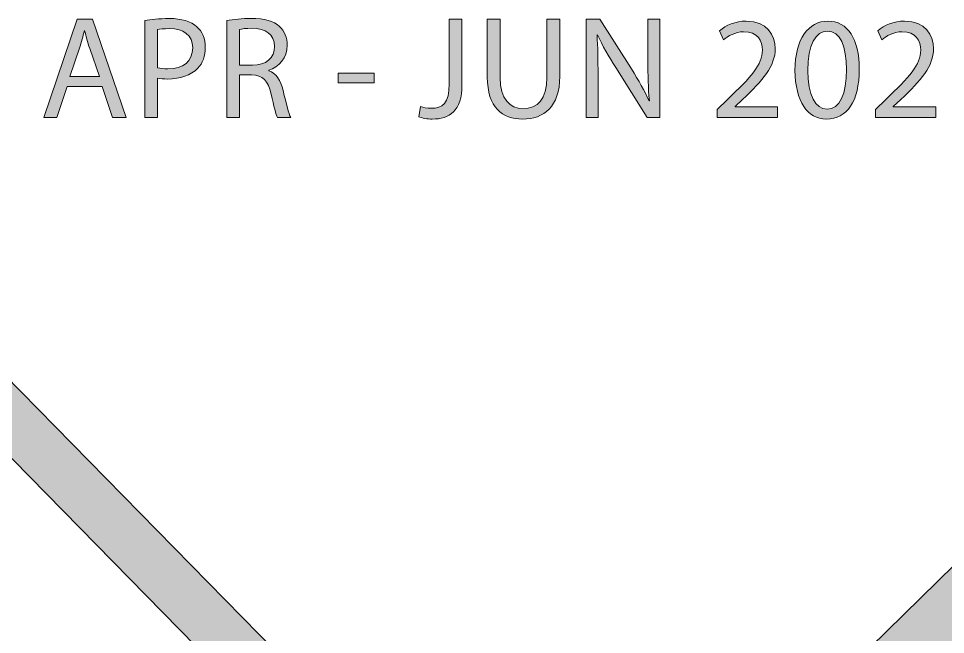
# Model space of a CAD drawing. Header units: inches. Extents: x 0.1 to 22.4, y -34.4 to -0.1.
# Drawn here: x 17.26 to 19.063, y -27.871 to -26.672 of the extents above; entities that cross this region are included whole.
import ezdxf

# ---------------------------------------------------------------- set-up
doc = ezdxf.new("R2010")
doc.units = ezdxf.units.IN
doc.header["$MEASUREMENT"] = 0
doc.layers.add('Layer 1', color=7, linetype='Continuous')

# ---------------------------------------------------------------- blocks, each defined once
blk = doc.blocks.new('block 13')
at = {"layer": 'Layer 1', "true_color": 0xffffff}
h = blk.add_hatch(color=7, dxfattribs=at)
h.dxf.hatch_style = 2
edge = h.paths.add_edge_path()
edge.add_spline(control_points=[(19.7946, -27.1587), (19.7946, -27.1722), (19.7894, -27.1857), (19.779, -27.1959), (19.779, -27.1959), (18.359, -28.5883), (18.359, -28.5883), (18.3384, -28.6084), (18.3055, -28.6081), (18.2853, -28.5876), (18.2853, -28.5876), (16.8929, -27.1675), (16.8929, -27.1675), (16.8728, -27.147), (16.873, -27.114), (16.8936, -27.0939), (16.9141, -27.0737), (16.9471, -27.0741), (16.9672, -27.0946), (16.9672, -27.0946), (18.3233, -28.4775), (18.3233, -28.4775), (18.3233, -28.4775), (19.7061, -27.1215), (19.7061, -27.1215), (19.7267, -27.1014), (19.7596, -27.1017), (19.7798, -27.1222), (19.7897, -27.1324), (19.7946, -27.1455), (19.7946, -27.1587)], knot_values=[0, 0, 0, 0, 1, 1, 1, 2, 2, 2, 3, 3, 3, 4, 4, 4, 5, 5, 5, 6, 6, 6, 7, 7, 7, 8, 8, 8, 9, 9, 9, 10, 10, 10, 10], degree=3, periodic=1)
at = {"layer": 'Layer 1', "lineweight": 0}
blk.add_open_spline([(19.7946, -27.1587), (19.7946, -27.1722), (19.7894, -27.1857), (19.779, -27.1959), (19.779, -27.1959), (18.359, -28.5883), (18.359, -28.5883), (18.3384, -28.6084), (18.3055, -28.6081), (18.2853, -28.5876), (18.2853, -28.5876), (16.8929, -27.1675), (16.8929, -27.1675), (16.8728, -27.147), (16.873, -27.114), (16.8936, -27.0939), (16.9141, -27.0737), (16.9471, -27.0741), (16.9672, -27.0946), (16.9672, -27.0946), (18.3233, -28.4775), (18.3233, -28.4775), (18.3233, -28.4775), (19.7061, -27.1215), (19.7061, -27.1215), (19.7267, -27.1014), (19.7596, -27.1017), (19.7798, -27.1222), (19.7897, -27.1324), (19.7946, -27.1455), (19.7946, -27.1587)], degree=3, knots=[0, 0, 0, 0, 1, 1, 1, 2, 2, 2, 3, 3, 3, 4, 4, 4, 5, 5, 5, 6, 6, 6, 7, 7, 7, 8, 8, 8, 9, 9, 9, 10, 10, 10, 10], dxfattribs=at)
blk = doc.blocks.new('block 23')
at = {"layer": 'Layer 1', "true_color": 0xef4c22}
h = blk.add_hatch(color=20, dxfattribs=at)
h.dxf.hatch_style = 2
h.paths.add_polyline_path([(17.3547, -26.8043), (17.3348, -26.8644), (17.3093, -26.8644), (17.3743, -26.6733), (17.404, -26.6733), (17.4693, -26.8644), (17.4429, -26.8644), (17.4225, -26.8043)])
edge = h.paths.add_edge_path()
edge.add_spline(control_points=[(17.4174, -26.785), (17.4174, -26.785), (17.3986, -26.73), (17.3986, -26.73), (17.3944, -26.7176), (17.3915, -26.7062), (17.3887, -26.6952), (17.3887, -26.6952), (17.3882, -26.6952), (17.3882, -26.6952), (17.3853, -26.7065), (17.3822, -26.7181), (17.3785, -26.7298), (17.3785, -26.7298), (17.3598, -26.785), (17.3598, -26.785), (17.3598, -26.785), (17.4174, -26.785), (17.4174, -26.785)], knot_values=[0, 0, 0, 0, 1, 1, 1, 2, 2, 2, 3, 3, 3, 4, 4, 4, 5, 5, 5, 6, 6, 6, 6], degree=3, periodic=1)
h = blk.add_hatch(color=20, dxfattribs=at)
h.dxf.hatch_style = 2
edge = h.paths.add_edge_path()
edge.add_spline(control_points=[(17.5058, -26.6756), (17.5177, -26.6736), (17.5333, -26.6719), (17.5531, -26.6719), (17.5775, -26.6719), (17.5954, -26.6776), (17.6067, -26.6878), (17.6172, -26.6969), (17.6234, -26.7108), (17.6234, -26.7278), (17.6234, -26.7451), (17.6183, -26.7587), (17.6087, -26.7686), (17.5956, -26.7825), (17.5744, -26.7896), (17.5503, -26.7896), (17.5429, -26.7896), (17.5361, -26.7893), (17.5304, -26.7879), (17.5304, -26.7879), (17.5304, -26.8644), (17.5304, -26.8644), (17.5304, -26.8644), (17.5058, -26.8644), (17.5058, -26.8644), (17.5058, -26.8644), (17.5058, -26.6756), (17.5058, -26.6756)], knot_values=[0, 0, 0, 0, 1, 1, 1, 2, 2, 2, 3, 3, 3, 4, 4, 4, 5, 5, 5, 6, 6, 6, 7, 7, 7, 8, 8, 8, 9, 9, 9, 9], degree=3, periodic=1)
edge = h.paths.add_edge_path()
edge.add_spline(control_points=[(17.5304, -26.7678), (17.5358, -26.7692), (17.5426, -26.7697), (17.5508, -26.7697), (17.5806, -26.7697), (17.5988, -26.7553), (17.5988, -26.7289), (17.5988, -26.7037), (17.5809, -26.6915), (17.5537, -26.6915), (17.5429, -26.6915), (17.5347, -26.6923), (17.5304, -26.6935), (17.5304, -26.6935), (17.5304, -26.7678), (17.5304, -26.7678)], knot_values=[0, 0, 0, 0, 1, 1, 1, 2, 2, 2, 3, 3, 3, 4, 4, 4, 5, 5, 5, 5], degree=3, periodic=1)
h = blk.add_hatch(color=20, dxfattribs=at)
h.dxf.hatch_style = 2
edge = h.paths.add_edge_path()
edge.add_spline(control_points=[(17.6651, -26.6759), (17.6776, -26.6733), (17.6954, -26.6719), (17.7124, -26.6719), (17.7388, -26.6719), (17.7558, -26.6767), (17.7677, -26.6875), (17.7774, -26.696), (17.7828, -26.7091), (17.7828, -26.7238), (17.7828, -26.749), (17.7669, -26.7658), (17.7467, -26.7726), (17.7467, -26.7726), (17.7467, -26.7734), (17.7467, -26.7734), (17.7615, -26.7785), (17.7703, -26.7921), (17.7748, -26.812), (17.7811, -26.8387), (17.7856, -26.8571), (17.7896, -26.8644), (17.7896, -26.8644), (17.764, -26.8644), (17.764, -26.8644), (17.7609, -26.8591), (17.7567, -26.8426), (17.7513, -26.8188), (17.7456, -26.7924), (17.7354, -26.7825), (17.713, -26.7816), (17.713, -26.7816), (17.6898, -26.7816), (17.6898, -26.7816), (17.6898, -26.7816), (17.6898, -26.8644), (17.6898, -26.8644), (17.6898, -26.8644), (17.6651, -26.8644), (17.6651, -26.8644), (17.6651, -26.8644), (17.6651, -26.6759), (17.6651, -26.6759)], knot_values=[0, 0, 0, 0, 1, 1, 1, 2, 2, 2, 3, 3, 3, 4, 4, 4, 5, 5, 5, 6, 6, 6, 7, 7, 7, 8, 8, 8, 9, 9, 9, 10, 10, 10, 11, 11, 11, 12, 12, 12, 13, 13, 13, 14, 14, 14, 14], degree=3, periodic=1)
edge = h.paths.add_edge_path()
edge.add_spline(control_points=[(17.6898, -26.7629), (17.6898, -26.7629), (17.715, -26.7629), (17.715, -26.7629), (17.7414, -26.7629), (17.7581, -26.7485), (17.7581, -26.7266), (17.7581, -26.702), (17.7402, -26.6912), (17.7141, -26.6909), (17.7022, -26.6909), (17.6937, -26.692), (17.6898, -26.6932), (17.6898, -26.6932), (17.6898, -26.7629), (17.6898, -26.7629)], knot_values=[0, 0, 0, 0, 1, 1, 1, 2, 2, 2, 3, 3, 3, 4, 4, 4, 5, 5, 5, 5], degree=3, periodic=1)
h = blk.add_hatch(color=20, dxfattribs=at)
h.dxf.hatch_style = 2
edge = h.paths.add_edge_path()
edge.add_spline(control_points=[(18.0979, -26.6733), (18.0979, -26.6733), (18.1226, -26.6733), (18.1226, -26.6733), (18.1226, -26.6733), (18.1226, -26.8012), (18.1226, -26.8012), (18.1226, -26.852), (18.0976, -26.8676), (18.0648, -26.8676), (18.0557, -26.8676), (18.0446, -26.8656), (18.0384, -26.863), (18.0384, -26.863), (18.0421, -26.8429), (18.0421, -26.8429), (18.0472, -26.8449), (18.0545, -26.8466), (18.0628, -26.8466), (18.0849, -26.8466), (18.0979, -26.8367), (18.0979, -26.7992), (18.0979, -26.7992), (18.0979, -26.6733), (18.0979, -26.6733)], knot_values=[0, 0, 0, 0, 1, 1, 1, 2, 2, 2, 3, 3, 3, 4, 4, 4, 5, 5, 5, 6, 6, 6, 7, 7, 7, 8, 8, 8, 8], degree=3, periodic=1)
h = blk.add_hatch(color=20, dxfattribs=at)
h.dxf.hatch_style = 2
edge = h.paths.add_edge_path()
edge.add_spline(control_points=[(18.1969, -26.6733), (18.1969, -26.6733), (18.1969, -26.7865), (18.1969, -26.7865), (18.1969, -26.8293), (18.2158, -26.8474), (18.2414, -26.8474), (18.2697, -26.8474), (18.2879, -26.8287), (18.2879, -26.7865), (18.2879, -26.7865), (18.2879, -26.6733), (18.2879, -26.6733), (18.2879, -26.6733), (18.3128, -26.6733), (18.3128, -26.6733), (18.3128, -26.6733), (18.3128, -26.7848), (18.3128, -26.7848), (18.3128, -26.8435), (18.2819, -26.8676), (18.2405, -26.8676), (18.2014, -26.8676), (18.1719, -26.8452), (18.1719, -26.7859), (18.1719, -26.7859), (18.1719, -26.6733), (18.1719, -26.6733), (18.1719, -26.6733), (18.1969, -26.6733), (18.1969, -26.6733)], knot_values=[0, 0, 0, 0, 1, 1, 1, 2, 2, 2, 3, 3, 3, 4, 4, 4, 5, 5, 5, 6, 6, 6, 7, 7, 7, 8, 8, 8, 9, 9, 9, 10, 10, 10, 10], degree=3, periodic=1)
h = blk.add_hatch(color=20, dxfattribs=at)
h.dxf.hatch_style = 2
edge = h.paths.add_edge_path()
edge.add_spline(control_points=[(18.3641, -26.8644), (18.3641, -26.8644), (18.3641, -26.6733), (18.3641, -26.6733), (18.3641, -26.6733), (18.391, -26.6733), (18.391, -26.6733), (18.391, -26.6733), (18.4523, -26.77), (18.4523, -26.77), (18.4664, -26.7924), (18.4775, -26.8126), (18.4866, -26.8321), (18.4866, -26.8321), (18.4871, -26.8318), (18.4871, -26.8318), (18.4849, -26.8063), (18.4843, -26.7831), (18.4843, -26.7533), (18.4843, -26.7533), (18.4843, -26.6733), (18.4843, -26.6733), (18.4843, -26.6733), (18.5076, -26.6733), (18.5076, -26.6733), (18.5076, -26.6733), (18.5076, -26.8644), (18.5076, -26.8644), (18.5076, -26.8644), (18.4826, -26.8644), (18.4826, -26.8644), (18.4826, -26.8644), (18.4219, -26.7675), (18.4219, -26.7675), (18.4086, -26.7462), (18.3958, -26.7244), (18.3862, -26.7037), (18.3862, -26.7037), (18.3853, -26.704), (18.3853, -26.704), (18.3868, -26.7281), (18.3873, -26.751), (18.3873, -26.7828), (18.3873, -26.7828), (18.3873, -26.8644), (18.3873, -26.8644), (18.3873, -26.8644), (18.3641, -26.8644), (18.3641, -26.8644)], knot_values=[0, 0, 0, 0, 1, 1, 1, 2, 2, 2, 3, 3, 3, 4, 4, 4, 5, 5, 5, 6, 6, 6, 7, 7, 7, 8, 8, 8, 9, 9, 9, 10, 10, 10, 11, 11, 11, 12, 12, 12, 13, 13, 13, 14, 14, 14, 15, 15, 15, 16, 16, 16, 16], degree=3, periodic=1)
h = blk.add_hatch(color=20, dxfattribs=at)
h.dxf.hatch_style = 2
edge = h.paths.add_edge_path()
edge.add_spline(control_points=[(18.6189, -26.8644), (18.6189, -26.8644), (18.6189, -26.8491), (18.6189, -26.8491), (18.6189, -26.8491), (18.6385, -26.8301), (18.6385, -26.8301), (18.6855, -26.7853), (18.7068, -26.7615), (18.7071, -26.7337), (18.7071, -26.715), (18.698, -26.6977), (18.6705, -26.6977), (18.6538, -26.6977), (18.6399, -26.7062), (18.6314, -26.7133), (18.6314, -26.7133), (18.6234, -26.6957), (18.6234, -26.6957), (18.6362, -26.685), (18.6544, -26.677), (18.6756, -26.677), (18.7153, -26.677), (18.732, -26.7042), (18.732, -26.7306), (18.732, -26.7646), (18.7074, -26.7921), (18.6685, -26.8296), (18.6685, -26.8296), (18.6538, -26.8432), (18.6538, -26.8432), (18.6538, -26.8432), (18.6538, -26.8438), (18.6538, -26.8438), (18.6538, -26.8438), (18.7366, -26.8438), (18.7366, -26.8438), (18.7366, -26.8438), (18.7366, -26.8644), (18.7366, -26.8644), (18.7366, -26.8644), (18.6189, -26.8644), (18.6189, -26.8644)], knot_values=[0, 0, 0, 0, 1, 1, 1, 2, 2, 2, 3, 3, 3, 4, 4, 4, 5, 5, 5, 6, 6, 6, 7, 7, 7, 8, 8, 8, 9, 9, 9, 10, 10, 10, 11, 11, 11, 12, 12, 12, 13, 13, 13, 14, 14, 14, 14], degree=3, periodic=1)
h = blk.add_hatch(color=20, dxfattribs=at)
h.dxf.hatch_style = 2
edge = h.paths.add_edge_path()
edge.add_spline(control_points=[(18.8953, -26.7703), (18.8953, -26.833), (18.8721, -26.8676), (18.8312, -26.8676), (18.7952, -26.8676), (18.7708, -26.8338), (18.7703, -26.7729), (18.7703, -26.711), (18.7969, -26.677), (18.8344, -26.677), (18.8732, -26.677), (18.8953, -26.7116), (18.8953, -26.7703)], knot_values=[0, 0, 0, 0, 1, 1, 1, 2, 2, 2, 3, 3, 3, 4, 4, 4, 4], degree=3, periodic=1)
edge = h.paths.add_edge_path()
edge.add_spline(control_points=[(18.7952, -26.7731), (18.7952, -26.8211), (18.81, -26.8483), (18.8327, -26.8483), (18.8582, -26.8483), (18.8704, -26.8185), (18.8704, -26.7714), (18.8704, -26.7261), (18.8587, -26.6963), (18.8329, -26.6963), (18.8111, -26.6963), (18.7952, -26.723), (18.7952, -26.7731)], knot_values=[0, 0, 0, 0, 1, 1, 1, 2, 2, 2, 3, 3, 3, 4, 4, 4, 4], degree=3, periodic=1)
h = blk.add_hatch(color=20, dxfattribs=at)
h.dxf.hatch_style = 2
edge = h.paths.add_edge_path()
edge.add_spline(control_points=[(18.9267, -26.8644), (18.9267, -26.8644), (18.9267, -26.8491), (18.9267, -26.8491), (18.9267, -26.8491), (18.9463, -26.8301), (18.9463, -26.8301), (18.9934, -26.7853), (19.0146, -26.7615), (19.0149, -26.7337), (19.0149, -26.715), (19.0059, -26.6977), (18.9784, -26.6977), (18.9616, -26.6977), (18.9477, -26.7062), (18.9392, -26.7133), (18.9392, -26.7133), (18.9313, -26.6957), (18.9313, -26.6957), (18.944, -26.685), (18.9622, -26.677), (18.9835, -26.677), (19.0232, -26.677), (19.0399, -26.7042), (19.0399, -26.7306), (19.0399, -26.7646), (19.0152, -26.7921), (18.9764, -26.8296), (18.9764, -26.8296), (18.9616, -26.8432), (18.9616, -26.8432), (18.9616, -26.8432), (18.9616, -26.8438), (18.9616, -26.8438), (18.9616, -26.8438), (19.0444, -26.8438), (19.0444, -26.8438), (19.0444, -26.8438), (19.0444, -26.8644), (19.0444, -26.8644), (19.0444, -26.8644), (18.9267, -26.8644), (18.9267, -26.8644)], knot_values=[0, 0, 0, 0, 1, 1, 1, 2, 2, 2, 3, 3, 3, 4, 4, 4, 5, 5, 5, 6, 6, 6, 7, 7, 7, 8, 8, 8, 9, 9, 9, 10, 10, 10, 11, 11, 11, 12, 12, 12, 13, 13, 13, 14, 14, 14, 14], degree=3, periodic=1)
h = blk.add_hatch(color=20, dxfattribs=at)
h.dxf.hatch_style = 2
h.paths.add_polyline_path([(17.9517, -26.7785), (17.9517, -26.797), (17.8816, -26.797), (17.8816, -26.7785)])
at = {"layer": 'Layer 1', "lineweight": 0}
for points in [[(17.3547, -26.8043), (17.3348, -26.8644), (17.3093, -26.8644), (17.3743, -26.6733), (17.404, -26.6733), (17.4693, -26.8644), (17.4429, -26.8644), (17.4225, -26.8043), (17.3547, -26.8043)], [(17.9517, -26.7785), (17.9517, -26.797), (17.8816, -26.797), (17.8816, -26.7785), (17.9517, -26.7785)]]:
    blk.add_lwpolyline(points, dxfattribs=at)
for points, knots in [([(17.5058, -26.6756), (17.5177, -26.6736), (17.5333, -26.6719), (17.5531, -26.6719), (17.5775, -26.6719), (17.5954, -26.6776), (17.6067, -26.6878), (17.6172, -26.6969), (17.6234, -26.7108), (17.6234, -26.7278), (17.6234, -26.7451), (17.6183, -26.7587), (17.6087, -26.7686), (17.5956, -26.7825), (17.5744, -26.7896), (17.5503, -26.7896), (17.5429, -26.7896), (17.5361, -26.7893), (17.5304, -26.7879), (17.5304, -26.7879), (17.5304, -26.8644), (17.5304, -26.8644), (17.5304, -26.8644), (17.5058, -26.8644), (17.5058, -26.8644), (17.5058, -26.8644), (17.5058, -26.6756), (17.5058, -26.6756)], [0, 0, 0, 0, 1, 1, 1, 2, 2, 2, 3, 3, 3, 4, 4, 4, 5, 5, 5, 6, 6, 6, 7, 7, 7, 8, 8, 8, 9, 9, 9, 9]), ([(17.6651, -26.6759), (17.6776, -26.6733), (17.6954, -26.6719), (17.7124, -26.6719), (17.7388, -26.6719), (17.7558, -26.6767), (17.7677, -26.6875), (17.7774, -26.696), (17.7828, -26.7091), (17.7828, -26.7238), (17.7828, -26.749), (17.7669, -26.7658), (17.7467, -26.7726), (17.7467, -26.7726), (17.7467, -26.7734), (17.7467, -26.7734), (17.7615, -26.7785), (17.7703, -26.7921), (17.7748, -26.812), (17.7811, -26.8387), (17.7856, -26.8571), (17.7896, -26.8644), (17.7896, -26.8644), (17.764, -26.8644), (17.764, -26.8644), (17.7609, -26.8591), (17.7567, -26.8426), (17.7513, -26.8188), (17.7456, -26.7924), (17.7354, -26.7825), (17.713, -26.7816), (17.713, -26.7816), (17.6898, -26.7816), (17.6898, -26.7816), (17.6898, -26.7816), (17.6898, -26.8644), (17.6898, -26.8644), (17.6898, -26.8644), (17.6651, -26.8644), (17.6651, -26.8644), (17.6651, -26.8644), (17.6651, -26.6759), (17.6651, -26.6759)], [0, 0, 0, 0, 1, 1, 1, 2, 2, 2, 3, 3, 3, 4, 4, 4, 5, 5, 5, 6, 6, 6, 7, 7, 7, 8, 8, 8, 9, 9, 9, 10, 10, 10, 11, 11, 11, 12, 12, 12, 13, 13, 13, 14, 14, 14, 14]), ([(18.0979, -26.6733), (18.0979, -26.6733), (18.1226, -26.6733), (18.1226, -26.6733), (18.1226, -26.6733), (18.1226, -26.8012), (18.1226, -26.8012), (18.1226, -26.852), (18.0976, -26.8676), (18.0648, -26.8676), (18.0557, -26.8676), (18.0446, -26.8656), (18.0384, -26.863), (18.0384, -26.863), (18.0421, -26.8429), (18.0421, -26.8429), (18.0472, -26.8449), (18.0545, -26.8466), (18.0628, -26.8466), (18.0849, -26.8466), (18.0979, -26.8367), (18.0979, -26.7992), (18.0979, -26.7992), (18.0979, -26.6733), (18.0979, -26.6733)], [0, 0, 0, 0, 1, 1, 1, 2, 2, 2, 3, 3, 3, 4, 4, 4, 5, 5, 5, 6, 6, 6, 7, 7, 7, 8, 8, 8, 8]), ([(18.1969, -26.6733), (18.1969, -26.6733), (18.1969, -26.7865), (18.1969, -26.7865), (18.1969, -26.8293), (18.2158, -26.8474), (18.2414, -26.8474), (18.2697, -26.8474), (18.2879, -26.8287), (18.2879, -26.7865), (18.2879, -26.7865), (18.2879, -26.6733), (18.2879, -26.6733), (18.2879, -26.6733), (18.3128, -26.6733), (18.3128, -26.6733), (18.3128, -26.6733), (18.3128, -26.7848), (18.3128, -26.7848), (18.3128, -26.8435), (18.2819, -26.8676), (18.2405, -26.8676), (18.2014, -26.8676), (18.1719, -26.8452), (18.1719, -26.7859), (18.1719, -26.7859), (18.1719, -26.6733), (18.1719, -26.6733), (18.1719, -26.6733), (18.1969, -26.6733), (18.1969, -26.6733)], [0, 0, 0, 0, 1, 1, 1, 2, 2, 2, 3, 3, 3, 4, 4, 4, 5, 5, 5, 6, 6, 6, 7, 7, 7, 8, 8, 8, 9, 9, 9, 10, 10, 10, 10]), ([(18.3641, -26.8644), (18.3641, -26.8644), (18.3641, -26.6733), (18.3641, -26.6733), (18.3641, -26.6733), (18.391, -26.6733), (18.391, -26.6733), (18.391, -26.6733), (18.4523, -26.77), (18.4523, -26.77), (18.4664, -26.7924), (18.4775, -26.8126), (18.4866, -26.8321), (18.4866, -26.8321), (18.4871, -26.8318), (18.4871, -26.8318), (18.4849, -26.8063), (18.4843, -26.7831), (18.4843, -26.7533), (18.4843, -26.7533), (18.4843, -26.6733), (18.4843, -26.6733), (18.4843, -26.6733), (18.5076, -26.6733), (18.5076, -26.6733), (18.5076, -26.6733), (18.5076, -26.8644), (18.5076, -26.8644), (18.5076, -26.8644), (18.4826, -26.8644), (18.4826, -26.8644), (18.4826, -26.8644), (18.4219, -26.7675), (18.4219, -26.7675), (18.4086, -26.7462), (18.3958, -26.7244), (18.3862, -26.7037), (18.3862, -26.7037), (18.3853, -26.704), (18.3853, -26.704), (18.3868, -26.7281), (18.3873, -26.751), (18.3873, -26.7828), (18.3873, -26.7828), (18.3873, -26.8644), (18.3873, -26.8644), (18.3873, -26.8644), (18.3641, -26.8644), (18.3641, -26.8644)], [0, 0, 0, 0, 1, 1, 1, 2, 2, 2, 3, 3, 3, 4, 4, 4, 5, 5, 5, 6, 6, 6, 7, 7, 7, 8, 8, 8, 9, 9, 9, 10, 10, 10, 11, 11, 11, 12, 12, 12, 13, 13, 13, 14, 14, 14, 15, 15, 15, 16, 16, 16, 16]), ([(18.6189, -26.8644), (18.6189, -26.8644), (18.6189, -26.8491), (18.6189, -26.8491), (18.6189, -26.8491), (18.6385, -26.8301), (18.6385, -26.8301), (18.6855, -26.7853), (18.7068, -26.7615), (18.7071, -26.7337), (18.7071, -26.715), (18.698, -26.6977), (18.6705, -26.6977), (18.6538, -26.6977), (18.6399, -26.7062), (18.6314, -26.7133), (18.6314, -26.7133), (18.6234, -26.6957), (18.6234, -26.6957), (18.6362, -26.685), (18.6544, -26.677), (18.6756, -26.677), (18.7153, -26.677), (18.732, -26.7042), (18.732, -26.7306), (18.732, -26.7646), (18.7074, -26.7921), (18.6685, -26.8296), (18.6685, -26.8296), (18.6538, -26.8432), (18.6538, -26.8432), (18.6538, -26.8432), (18.6538, -26.8438), (18.6538, -26.8438), (18.6538, -26.8438), (18.7366, -26.8438), (18.7366, -26.8438), (18.7366, -26.8438), (18.7366, -26.8644), (18.7366, -26.8644), (18.7366, -26.8644), (18.6189, -26.8644), (18.6189, -26.8644)], [0, 0, 0, 0, 1, 1, 1, 2, 2, 2, 3, 3, 3, 4, 4, 4, 5, 5, 5, 6, 6, 6, 7, 7, 7, 8, 8, 8, 9, 9, 9, 10, 10, 10, 11, 11, 11, 12, 12, 12, 13, 13, 13, 14, 14, 14, 14]), ([(18.8953, -26.7703), (18.8953, -26.833), (18.8721, -26.8676), (18.8312, -26.8676), (18.7952, -26.8676), (18.7708, -26.8338), (18.7703, -26.7729), (18.7703, -26.711), (18.7969, -26.677), (18.8344, -26.677), (18.8732, -26.677), (18.8953, -26.7116), (18.8953, -26.7703)], [0, 0, 0, 0, 1, 1, 1, 2, 2, 2, 3, 3, 3, 4, 4, 4, 4]), ([(18.9267, -26.8644), (18.9267, -26.8644), (18.9267, -26.8491), (18.9267, -26.8491), (18.9267, -26.8491), (18.9463, -26.8301), (18.9463, -26.8301), (18.9934, -26.7853), (19.0146, -26.7615), (19.0149, -26.7337), (19.0149, -26.715), (19.0059, -26.6977), (18.9784, -26.6977), (18.9616, -26.6977), (18.9477, -26.7062), (18.9392, -26.7133), (18.9392, -26.7133), (18.9313, -26.6957), (18.9313, -26.6957), (18.944, -26.685), (18.9622, -26.677), (18.9835, -26.677), (19.0232, -26.677), (19.0399, -26.7042), (19.0399, -26.7306), (19.0399, -26.7646), (19.0152, -26.7921), (18.9764, -26.8296), (18.9764, -26.8296), (18.9616, -26.8432), (18.9616, -26.8432), (18.9616, -26.8432), (18.9616, -26.8438), (18.9616, -26.8438), (18.9616, -26.8438), (19.0444, -26.8438), (19.0444, -26.8438), (19.0444, -26.8438), (19.0444, -26.8644), (19.0444, -26.8644), (19.0444, -26.8644), (18.9267, -26.8644), (18.9267, -26.8644)], [0, 0, 0, 0, 1, 1, 1, 2, 2, 2, 3, 3, 3, 4, 4, 4, 5, 5, 5, 6, 6, 6, 7, 7, 7, 8, 8, 8, 9, 9, 9, 10, 10, 10, 11, 11, 11, 12, 12, 12, 13, 13, 13, 14, 14, 14, 14]), ([(17.4174, -26.785), (17.4174, -26.785), (17.3986, -26.73), (17.3986, -26.73), (17.3944, -26.7176), (17.3915, -26.7062), (17.3887, -26.6952), (17.3887, -26.6952), (17.3882, -26.6952), (17.3882, -26.6952), (17.3853, -26.7065), (17.3822, -26.7181), (17.3785, -26.7298), (17.3785, -26.7298), (17.3598, -26.785), (17.3598, -26.785), (17.3598, -26.785), (17.4174, -26.785), (17.4174, -26.785)], [0, 0, 0, 0, 1, 1, 1, 2, 2, 2, 3, 3, 3, 4, 4, 4, 5, 5, 5, 6, 6, 6, 6]), ([(17.5304, -26.7678), (17.5358, -26.7692), (17.5426, -26.7697), (17.5508, -26.7697), (17.5806, -26.7697), (17.5988, -26.7553), (17.5988, -26.7289), (17.5988, -26.7037), (17.5809, -26.6915), (17.5537, -26.6915), (17.5429, -26.6915), (17.5347, -26.6923), (17.5304, -26.6935), (17.5304, -26.6935), (17.5304, -26.7678), (17.5304, -26.7678)], [0, 0, 0, 0, 1, 1, 1, 2, 2, 2, 3, 3, 3, 4, 4, 4, 5, 5, 5, 5]), ([(17.6898, -26.7629), (17.6898, -26.7629), (17.715, -26.7629), (17.715, -26.7629), (17.7414, -26.7629), (17.7581, -26.7485), (17.7581, -26.7266), (17.7581, -26.702), (17.7402, -26.6912), (17.7141, -26.6909), (17.7022, -26.6909), (17.6937, -26.692), (17.6898, -26.6932), (17.6898, -26.6932), (17.6898, -26.7629), (17.6898, -26.7629)], [0, 0, 0, 0, 1, 1, 1, 2, 2, 2, 3, 3, 3, 4, 4, 4, 5, 5, 5, 5]), ([(18.7952, -26.7731), (18.7952, -26.8211), (18.81, -26.8483), (18.8327, -26.8483), (18.8582, -26.8483), (18.8704, -26.8185), (18.8704, -26.7714), (18.8704, -26.7261), (18.8587, -26.6963), (18.8329, -26.6963), (18.8111, -26.6963), (18.7952, -26.723), (18.7952, -26.7731)], [0, 0, 0, 0, 1, 1, 1, 2, 2, 2, 3, 3, 3, 4, 4, 4, 4])]:
    blk.add_open_spline(points, degree=3, knots=knots, dxfattribs=at)
blk = doc.blocks.new('block 12')
at = {"layer": 'Layer 1'}
for name in ['block 23', 'block 13']:
    blk.add_blockref(name, (0, 0), dxfattribs=at)

msp = doc.modelspace()

# ---------------------------------------------------------------- block references
at = {"layer": 'Layer 1'}
msp.add_blockref('block 12', (0, 0), dxfattribs=at)

doc.saveas('drawing.dxf')
